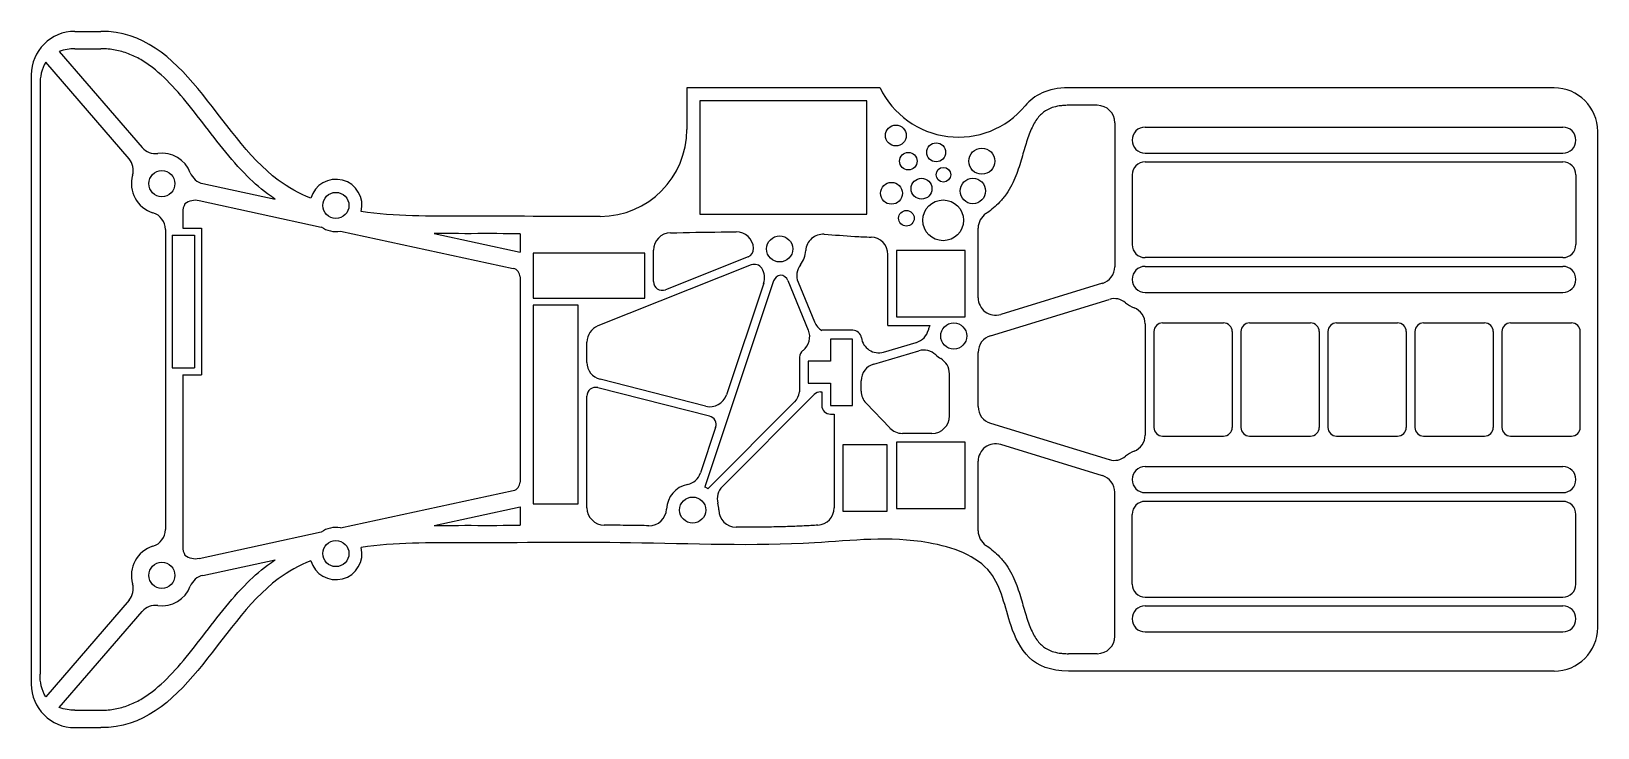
# Model space of a CAD drawing. Header units: millimetres. Extents: x -90 to 90, y -40 to 40.
import ezdxf

# ---------------------------------------------------------------- set-up
doc = ezdxf.new("R2010")
doc.units = ezdxf.units.MM

msp = doc.modelspace()

# ---------------------------------------------------------------- linework, layer by layer
at = {"color": 7, "linetype": 'Continuous', "lineweight": 25}
for p, q in [((-85, 40), (-82, 40)), ((-85, 38), (-82, 38)), ((-78.77, 25.34), (-88.35, 36.45)), ((-86.79, 37.7), (-77.25, 26.64)), ((-90, 35), (-90, -35)), ((-89, 33.87), (-89, -33.87)), ((-14.67, 33.5), (-14.67, 28.73)), ((7.53, 33.5), (-14.67, 33.5)), ((85, 33.5), (29.17, 33.5)), ((6.03, 32), (-13.17, 32)), ((-13.17, 32), (-13.17, 19)), ((6.03, 19), (6.03, 32)), ((32.5, 31.5), (29.17, 31.5)), ((34.5, 29.5), (34.5, 12.96)), ((38, 29), (86, 29)), ((90, -28.5), (90, 28.5)), ((38, 26), (86, 26)), ((36.5, 23.5), (36.5, 15.5)), ((38, 25), (86, 25)), ((87.5, 23.5), (87.5, 15.5)), ((-70.28, 22.5), (-61.97, 20.71)), ((-70.71, 20.55), (-56.69, 17.52)), ((-72.6, 19.2), (-72.6, 17.38)), ((-13.17, 19), (6.03, 19)), ((-74.6, 17.24), (-74.6, -17.24)), ((-73.8, 16.58), (-73.8, 1.33)), ((-73.8, 16.58), (-71.25, 16.58)), ((-72.6, 17.38), (-70.45, 17.38)), ((-71.25, 16.58), (-71.25, 1.33)), ((-70.45, 17.38), (-70.45, 0.53)), ((-54.48, 17.05), (-34.61, 12.75)), ((-43.72, 16.77), (-33.83, 14.63)), ((-33.83, 16.75), (-33.83, 14.63)), ((18.81, 9.39), (18.81, 17.4)), ((-19.5, 14.53), (-32.33, 14.53)), ((-32.33, 14.53), (-32.33, 9.35)), ((-19.5, 9.35), (-19.5, 14.53)), ((-18.5, 11.24), (-18.5, 14.85)), ((17.31, 14.81), (9.44, 14.81)), ((9.44, 14.81), (9.44, 7.19)), ((17.31, 7.19), (17.31, 14.81)), ((-7.27, 13.16), (-24.89, 6.15)), ((-7.63, 14.09), (-17.13, 10.31)), ((8.44, 6.19), (8.44, 14.36)), ((86, 14), (38, 14)), ((38, 13), (86, 13)), ((-33.83, 11.78), (-33.83, -11.78)), ((-4.7, 11.32), (-12.59, -12.35)), ((-5.84, 11.05), (-10.11, -1.76)), ((-3.05, 11.38), (-0.71, 5.68)), ((-1.89, 11.19), (-0.01, 6.61)), ((33.08, 11.05), (21.4, 7.48)), ((-32.33, 9.35), (-19.5, 9.35)), ((20.23, 5.03), (33.88, 9.2)), ((38, 10), (86, 10)), ((-27.15, 8.55), (-32.33, 8.55)), ((-32.33, 8.55), (-32.33, -14.28)), ((-27.15, -14.28), (-27.15, 8.55)), ((4.4, 5.65), (0.83, 5.65)), ((8.44, 6.19), (13.25, 6.19)), ((9.44, 7.19), (17.31, 7.19)), ((38, 6.38), (38, -6.38)), ((39, 5.5), (39, -5.5)), ((40, 6.5), (47, 6.5)), ((48, 5.5), (48, -5.5)), ((49, 5.5), (49, -5.5)), ((50, 6.5), (57, 6.5)), ((58, 5.5), (58, -5.5)), ((59, 5.5), (59, -5.5)), ((60, 6.5), (67, 6.5)), ((68, 5.5), (68, -5.5)), ((69, 5.5), (69, -5.5)), ((70, 6.5), (77, 6.5)), ((78, 5.5), (78, -5.5)), ((79, 5.5), (79, -5.5)), ((80, 6.5), (87, 6.5)), ((88, -5.5), (88, 5.5)), ((-26.15, 1.97), (-26.15, 4.29)), ((4.37, 4.65), (1.83, 4.65)), ((1.83, 4.65), (1.83, 2.11)), ((4.37, -2.97), (4.37, 4.65)), ((7.93, 3.15), (11.7, 4.26)), ((-1.71, 2.56), (-1.71, -1.43)), ((1.83, 2.11), (-0.71, 2.11)), ((-0.71, 2.11), (-0.71, -0.43)), ((6.81, 1.78), (11.99, 3.3)), ((18.81, -3.12), (18.81, 3.12)), ((-73.8, 1.33), (-71.25, 1.33)), ((-72.6, 0.53), (-70.45, 0.53)), ((-72.6, 0.53), (-72.6, -19.2)), ((-12.51, -3.07), (-24.64, 0.03)), ((15.5, -4.19), (15.5, 0.67)), ((-12.06, -4.21), (-24.9, -0.94)), ((-10.59, -12.29), (-0.02, -1.72)), ((-0.71, -0.43), (1.83, -0.43)), ((0.68, -1.43), (0.83, -1.43)), ((0.83, -1.43), (0.83, -2.97)), ((1.83, -0.43), (1.83, -2.97)), ((5.37, -1.34), (5.37, -0.14)), ((-26.15, -14.73), (-26.15, -1.9)), ((-12.26, -12.55), (-2.28, -2.56)), ((1.83, -2.97), (4.37, -2.97)), ((5.92, -2.72), (8.65, -5.57)), ((1.83, -3.97), (2.26, -3.97)), ((2.26, -3.97), (2.26, -14.74)), ((20.23, -5.03), (33.88, -9.2)), ((-11.36, -5.5), (-13.11, -10.73)), ((17.31, -7.19), (9.44, -7.19)), ((9.44, -7.19), (9.44, -14.81)), ((13.5, -6.19), (10.1, -6.19)), ((17.31, -14.81), (17.31, -7.19)), ((40, -6.5), (47, -6.5)), ((50, -6.5), (57, -6.5)), ((60, -6.5), (67, -6.5)), ((70, -6.5), (77, -6.5)), ((80, -6.5), (87, -6.5)), ((8.34, -7.49), (3.26, -7.49)), ((3.26, -7.49), (3.26, -15.11)), ((8.34, -15.11), (8.34, -7.49)), ((33.08, -11.05), (21.4, -7.48)), ((18.81, -17.4), (18.81, -9.39)), ((38, -10), (86, -10)), ((-54.48, -17.05), (-34.61, -12.75)), ((-32.33, -14.28), (-27.15, -14.28)), ((34.5, -29.5), (34.5, -12.96)), ((38, -13), (86, -13)), ((86, -14), (38, -14)), ((-43.72, -16.77), (-33.83, -14.63)), ((-33.83, -14.63), (-33.83, -16.75)), ((3.26, -15.11), (8.34, -15.11)), ((9.44, -14.81), (17.31, -14.81)), ((36.5, -23.5), (36.5, -15.5)), ((87.5, -23.5), (87.5, -15.5)), ((-70.71, -20.55), (-56.69, -17.52)), ((-70.28, -22.5), (-61.97, -20.71)), ((38, -25), (86, -25)), ((-78.77, -25.34), (-88.35, -36.45)), ((-86.79, -37.7), (-77.25, -26.64)), ((38, -26), (86, -26)), ((38, -29), (86, -29)), ((32.5, -31.5), (29.17, -31.5)), ((85, -33.5), (29.17, -33.5)), ((-85, -38), (-82, -38)), ((-85, -40), (-82, -40))]:
    msp.add_line(p, q, dxfattribs=at)
for centre, radius in [((9.35, 28.03), 1.2), ((13.98, 26.1), 1.09), ((10.78, 25.08), 1.01), ((19.23, 25.08), 1.5), ((-75, 22.5), 1.5), ((14.82, 23.53), 0.84), ((8.85, 21.39), 1.25), ((12.3, 21.92), 1.2), ((18.2, 21.66), 1.46), ((-55, 20), 1.5), ((14.79, 18.29), 2.34), ((10.56, 18.53), 0.899), ((-4, 15), 1.5), ((16, 5), 1.5), ((-14, -15), 1.5), ((-55, -20), 1.5), ((-75, -22.5), 1.5)]:
    msp.add_circle(centre, radius, dxfattribs=at)
for centre, radius, start, end in [((-85, 35), 5, 90, 180), ((16.54, 37.85), 10, 205.7588, 320.1297), ((85, 28.5), 5, 0, 90), ((32.5, 29.5), 2, 0, 90), ((38, 27.5), 1.5, 90, 270), ((86, 27.5), 1.5, 270, 90), ((-24.67, 28.73), 10, 270.2784, 0), ((-80.28, 24.03), 2, 343.8249, 40.7692), ((-75.74, 27.95), 2, 220.7692, 277.7135), ((-75, 22.5), 3.5, 20.868, 97.7135), ((-75, 22.5), 3.5, 163.8249, 253.0876), ((-69.86, 24.46), 2, 200.868, 257.8123), ((38, 23.5), 1.5, 90, 180), ((86, 23.5), 1.5, 0, 90), ((-55, 20), 3, 346.3858, 164.1281), ((-70.6, 19.2), 2, 150.5254, 180), ((-71.13, 18.59), 2, 77.8123, 127.3612), ((-76.6, 17.24), 2, 0, 73.0876), ((20.81, 17.4), 2, 123.5423, 180), ((-55, 20), 3, 235.665, 279.9595), ((-16.5, 14.85), 2, 91.216, 180), ((-9, 14.97), 2, 2.9024, 90.3063), ((0.99, 14.69), 2, 86.004, 176.4528), ((6.44, 14.36), 2, 360, 88.2909), ((-8, 15.02), 1, 291.694, 2.9024), ((-4, 15), 3, 322.3781, 356.4528), ((38, 15.5), 1.5, 180, 270), ((86, 15.5), 1.5, 270, 360), ((-34.83, 11.78), 1, 0, 77.8123), ((-6.9, 12.23), 1, 33.2029, 111.694), ((-7.74, 11.68), 2, 341.5651, 33.2029), ((-0.04, 11.95), 2, 142.3781, 202.3781), ((32.5, 12.96), 2, 286.9702, 0), ((38, 11.5), 1.5, 90, 270), ((86, 11.5), 1.5, 270, 90), ((-17.5, 11.24), 1, 180, 291.694), ((-3.75, 11.01), 1, 98.4557, 161.5651), ((-3.98, 11), 1, 22.3781, 85.4874), ((20.81, 9.39), 2, 180, 286.9702), ((34.47, 7.29), 2, 50.0259, 106.9702), ((38, 11.5), 3.5, 230.0259, 248.6771), ((36, 6.38), 2, 0, 68.6771), ((-24.15, 4.29), 2, 111.694, 180), ((-2.55, 4.92), 2, 307.9429, 22.3781), ((1.84, 7.37), 2, 202.3781, 239.5599), ((4.4, 4.65), 1, 8.0851, 90), ((11.14, 6.18), 2, 286.3611, 346.3611), ((16, 5), 3, 156.63, 166.3611), ((40, 5.5), 1, 90, 180), ((47, 5.5), 1, 0, 90), ((50, 5.5), 1, 90, 180), ((57, 5.5), 1, 0, 90), ((60, 5.5), 1, 90, 180), ((67, 5.5), 1, 0, 90), ((70, 5.5), 1, 90, 180), ((77, 5.5), 1, 0, 90), ((80, 5.5), 1, 90, 180), ((87, 5.5), 1, 0, 90), ((7.37, 5.07), 2, 188.0851, 286.3611), ((20.81, 3.12), 2, 106.9702, 180), ((-24.15, 1.97), 2, 180, 255.6911), ((-0.71, 2.56), 1, 127.9429, 180), ((12.55, 1.38), 2, 46.3611, 106.3611), ((16, 5), 3, 226.3611, 240), ((13.5, 0.67), 2, 0, 60), ((7.37, -0.14), 2, 106.3611, 180), ((-25.15, -1.9), 1, 75.6911, 180), ((-12.01, -1.13), 2, 255.6911, 341.5651), ((-3.69, -1.15), 2, 315.0181, 351.8556), ((0.68, -2.43), 1, 90, 135.0181), ((7.37, -1.34), 2, 180, 223.7216), ((1.83, -2.97), 1, 180, 270), ((20.81, -3.12), 2, 180, 253.0298), ((-12.31, -5.18), 1, 341.5651, 75.6911), ((13.5, -4.19), 2, 270, 0), ((10.1, -4.19), 2, 223.7216, 270), ((36, -6.38), 2, 291.3229, 0), ((40, -5.5), 1, 180, 270), ((47, -5.5), 1, 270, 0), ((50, -5.5), 1, 180, 270), ((57, -5.5), 1, 270, 0), ((60, -5.5), 1, 180, 270), ((67, -5.5), 1, 270, 0), ((70, -5.5), 1, 180, 270), ((77, -5.5), 1, 270, 0), ((80, -5.5), 1, 180, 270), ((87, -5.5), 1, 270, 0), ((20.81, -9.39), 2, 73.0298, 180), ((34.47, -7.29), 2, 253.0298, 309.9741), ((38, -11.5), 3.5, 111.3229, 129.9741), ((-15, -10.1), 2, 281.5651, 341.5651), ((38, -11.5), 1.5, 90, 270), ((86, -11.5), 1.5, 270, 90), ((-34.83, -11.78), 1, 282.1877, 0), ((-14, -15), 3, 101.5651, 177.7037), ((-14, -15), 3, 54.6122, 61.971), ((-9.17, -13.7), 2, 135.0181, 195.0181), ((32.5, -12.96), 2, 0, 73.0298), ((-14, -15), 3, 0.3218, 15.0181), ((38, -15.5), 1.5, 90, 180), ((86, -15.5), 1.5, 360, 90), ((-24.15, -14.73), 2, 180, 269.6634), ((-19, -14.8), 2, 268.9233, 357.7037), ((-9, -14.97), 2, 180.3218, 269.6937), ((0.26, -14.74), 2, 273.7075, 0), ((-76.6, -17.24), 2, 286.9124, 0), ((-55, -20), 3, 80.0405, 124.335), ((20.81, -17.4), 2, 180, 236.4577), ((-75, -22.5), 3.5, 106.9124, 196.1751), ((-70.6, -19.2), 2, 180, 209.4746), ((-55, -20), 3, 195.8719, 13.6142), ((-71.13, -18.59), 2, 232.6388, 282.1877), ((-69.86, -24.46), 2, 102.1877, 159.132), ((-80.28, -24.03), 2, 319.2308, 16.1751), ((-75, -22.5), 3.5, 262.2865, 339.132), ((38, -23.5), 1.5, 180, 270), ((86, -23.5), 1.5, 270, 0), ((-75.74, -27.95), 2, 82.2865, 139.2308), ((38, -27.5), 1.5, 90, 270), ((86, -27.5), 1.5, 270, 90), ((85, -28.5), 5, 270, 0), ((32.5, -29.5), 2, 270, 0), ((-85, -35), 5, 180, 270)]:
    msp.add_arc(centre, radius, start, end, dxfattribs=at)
for points, knots in [([(-57.89, 20.82), (-59.21, 21.36), (-68.09, 26.2), (-72.39, 40), (-82, 40)], [0.7513927, 0.7513927, 0.7513927, 0.7513927, 0.7863956, 1, 1, 1, 1]), ([(-61.97, 20.71), (-62.27, 20.91), (-63.53, 21.79), (-65.76, 23.82), (-68.37, 26.94), (-70.93, 30.34), (-73.45, 33.47), (-75.61, 35.56), (-77.42, 36.79), (-78.83, 37.47), (-80.08, 37.82), (-81.14, 37.97), (-81.72, 38), (-82, 38)], [0.7790265, 0.7790265, 0.7790265, 0.7790265, 0.786839, 0.8125, 0.84375, 0.875, 0.90625, 0.9375, 0.953125, 0.96875, 0.984375, 0.9921875, 1, 1, 1, 1]), ([(29.17, 31.5), (28.99, 31.5), (28.61, 31.49), (27.96, 31.41), (27.29, 31.25), (26.68, 30.97), (26.02, 30.5), (25.33, 29.69), (24.65, 28.23), (24.1, 26.44), (23.54, 24.44), (22.89, 22.69), (22.08, 21.31), (21.14, 20.15), (20.3, 19.47), (19.75, 19.09), (19.71, 19.07)], [0, 0, 0, 0, 0.0039062, 0.0078125, 0.015625, 0.0234375, 0.03125, 0.046875, 0.0625, 0.078125, 0.09375, 0.109375, 0.1171875, 0.125, 0.1371929, 0.1381335, 0.1381335, 0.1381335, 0.1381335]), ([(-24.62, 18.73), (-29.76, 18.71), (-38.6, 18.82), (-48.26, 18.72), (-52.08, 19.29)], [0.486489, 0.486489, 0.486489, 0.486489, 0.6117585, 0.7030359, 0.7030359, 0.7030359, 0.7030359]), ([(-33.83, 16.75), (-34.48, 16.75), (-37.05, 16.76), (-40, 16.75), (-42.69, 16.76), (-43.38, 16.76), (-43.72, 16.77)], [0.5609166, 0.5609166, 0.5609166, 0.5609166, 0.5765416, 0.62261849, 0.63043099, 0.63824349, 0.63824349, 0.63824349, 0.63824349]), ([(-16.54, 16.85), (-14.61, 16.89), (-12.67, 16.93), (-10.16, 16.96), (-9.59, 16.97), (-9.01, 16.97)], [0.36108425, 0.36108425, 0.36108425, 0.36108425, 0.40767144, 0.40767144, 0.42158719, 0.42158719, 0.42158719, 0.42158719]), ([(1.13, 16.69), (2.28, 16.61), (3.44, 16.52), (5.24, 16.41), (5.87, 16.38), (6.5, 16.36)], [0.23520678, 0.23520678, 0.23520678, 0.23520678, 0.26342279, 0.26342279, 0.27821601, 0.27821601, 0.27821601, 0.27821601]), ([(29.17, -33.5), (25.02, -33.5), (22.35, -29.13), (21.04, -21.04), (11.13, -17.63), (-2.53, -19.39), (-20.63, -18.57), (-37.34, -18.83), (-48.26, -18.72), (-52.08, -19.29)], [0, 0, 0, 0, 0.0673938, 0.1198804, 0.1832751, 0.2885291, 0.4583309, 0.6117585, 0.7030359, 0.7030359, 0.7030359, 0.7030359]), ([(-43.72, -16.77), (-43.38, -16.76), (-42.69, -16.76), (-40, -16.75), (-37.05, -16.76), (-34.48, -16.75), (-33.83, -16.75)], [0.36175651, 0.36175651, 0.36175651, 0.36175651, 0.36956901, 0.37738151, 0.4234584, 0.4390834, 0.4390834, 0.4390834, 0.4390834]), ([(-19.03, -16.8), (-19.78, -16.79), (-20.99, -16.76), (-22.7, -16.75), (-23.67, -16.74), (-24.16, -16.73)], [0, 0, 0, 0, 0.436327, 0.71043, 1, 1, 1, 1]), ([(0.39, -16.74), (0.12, -16.75), (-0.41, -16.79), (-1.5, -16.84), (-2.92, -16.9), (-4.76, -16.95), (-6.8, -16.98), (-8.25, -16.97), (-9.01, -16.97)], [0, 0, 0, 0, 0.086363, 0.169191, 0.349456, 0.538678, 0.757415, 1, 1, 1, 1]), ([(19.71, -19.07), (19.75, -19.09), (20.3, -19.47), (21.14, -20.15), (22.08, -21.31), (22.89, -22.69), (23.54, -24.44), (24.1, -26.44), (24.65, -28.23), (25.33, -29.69), (26.02, -30.5), (26.68, -30.97), (27.29, -31.25), (27.96, -31.41), (28.61, -31.49), (28.99, -31.5), (29.17, -31.5)], [0.8618665, 0.8618665, 0.8618665, 0.8618665, 0.8628071, 0.875, 0.8828125, 0.890625, 0.90625, 0.921875, 0.9375, 0.953125, 0.96875, 0.9765625, 0.984375, 0.9921875, 0.9960938, 1, 1, 1, 1]), ([(-82, -38), (-81.72, -38), (-81.14, -37.97), (-80.08, -37.82), (-78.83, -37.47), (-77.42, -36.79), (-75.61, -35.56), (-73.45, -33.47), (-70.93, -30.34), (-68.37, -26.94), (-65.76, -23.82), (-63.53, -21.79), (-62.27, -20.91), (-61.97, -20.71)], [0, 0, 0, 0, 0.0078125, 0.015625, 0.03125, 0.046875, 0.0625, 0.09375, 0.125, 0.15625, 0.1875, 0.213161, 0.2209735, 0.2209735, 0.2209735, 0.2209735]), ([(-57.89, -20.82), (-59.21, -21.36), (-68.09, -26.2), (-72.39, -40), (-82, -40)], [0.7513927, 0.7513927, 0.7513927, 0.7513927, 0.7863956, 1, 1, 1, 1])]:
    msp.add_open_spline(points, degree=3, knots=knots, dxfattribs=at)
for points in [[(-85, 38), (-85.58, 38), (-86.21, 37.91), (-86.79, 37.7)], [(-88.35, 36.45), (-88.83, 35.69), (-89, 34.72), (-89, 33.87)], [(29.17, 33.5), (26.76, 33.5), (25.24, 32.67), (24.21, 31.44)], [(-88.35, -36.45), (-88.83, -35.69), (-89, -34.72), (-89, -33.87)], [(-85, -38), (-85.58, -38), (-86.21, -37.91), (-86.79, -37.7)]]:
    msp.add_open_spline(points, degree=3, dxfattribs=at)

doc.saveas('drawing.dxf')
